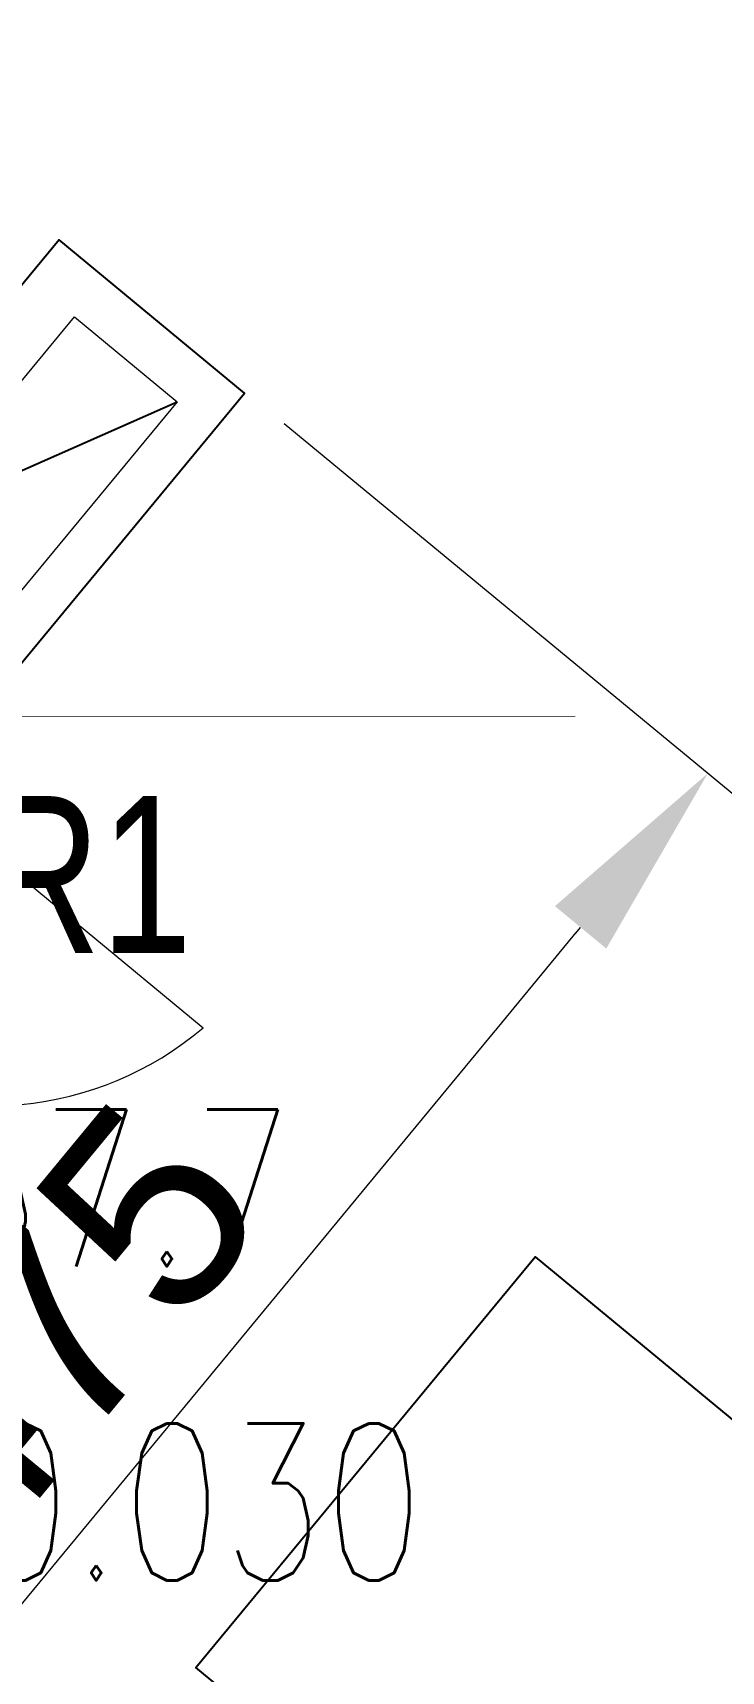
# Model space of a CAD drawing. Header units: millimetres. Extents: x -361681467 to 361175952, y -1292982 to 1550216.
# Drawn here: x -100254 to -98962, y 111462 to 114538 of the extents above; entities that cross this region are included whole.
import ezdxf
from ezdxf.enums import TextEntityAlignment as Align
from ezdxf.xclip import XClip

# ---------------------------------------------------------------- set-up
doc = ezdxf.new("R2010")
doc.units = ezdxf.units.MM
doc.header["$MEASUREMENT"] = 0
doc.header["$XCLIPFRAME"] = 0
doc.set_wipeout_variables(frame=1)
for name, color, linetype in [('220403_HDN_Penthouse Plan$0$220207_HDN_HBA_PH_PM$0$FURN', 8, 'Continuous'), ('MEP-M-DUCT-15', 6, 'Continuous'), ('MEP-M-DUCT-25', 7, 'Continuous'), ('SPE-MEP-General', 71, 'Continuous'), ('Xref_NT1+NT2_MBDV Cot vach_220729$0$ccu12-Thay', 7, 'Continuous')]:
    doc.layers.add(name, color=color, linetype=linetype)
for name, color, linetype, lineweight in [('KT-Chuviet', 255, 'Continuous', 15), ('KT-Net cat', 1, 'Continuous', 40), ('KT-Net thay', 7, 'Continuous', 15), ('KT-Net truc', 18, 'Continuous', 15), ('SPE-MEP-HVAC', 140, 'Continuous', 0), ('SPE-MEP-M-WALL OPENING', 81, 'Continuous', 0), ('SPE-MEP-Plumbing', 90, 'Continuous', 0)]:
    doc.layers.add(name, color=color, linetype=linetype, lineweight=lineweight)
doc.styles.add('font unicode ccu', font='arial.ttf')
doc.styles.add('ROMANS', font='ROMANS.SHX')
doc.styles.get("Standard").update_dxf_attribs({"font": 'arial.ttf'})
doc.dimstyles.new('SPE-DIM150', dxfattribs={"dimscale": 150, "dimtxt": 2.5, "dimasz": 2.5, "dimexe": 1.25, "dimexo": 0.625, "dimtad": 1, "dimdec": 0, "dimtxsty": 'Standard', "dimcen": 2.5, "dimadec": 0, "dimazin": 0, "dimtfac": 1, "dimtdec": 0, "dimtmove": 0, "dimatfit": 3, "dimldrblk": 'CLOSEDBLANK', "dimfxl": 1, "dimarcsym": 0})

# ---------------------------------------------------------------- blocks, each defined once
blk = doc.blocks.new('TAG CAO DO SAN')
at = {"layer": 'KT-Net thay', "flags": 128}
blk.add_lwpolyline([(1526701.778855525, -266095.2298759429), (1526701.778855525, -266566.6584041911), (1527644.63591202, -266566.6584041911), (1527644.63591202, -266095.2298759429)], close=True, dxfattribs=at)
blk.add_wipeout([(1526701.778855525, -266095.2298759429), (1527644.6359120198, -266095.2298759429), (1527644.6359120198, -266566.65840419114), (1526701.778855525, -266566.65840419114)]).dxf.layer = 'KT-Net thay'
for points in [[(1526701.778855525, -266330.9441400666), (1527644.63591202, -266330.9441400666)], [(1526701.778855525, -266566.6584041911), (1527644.63591202, -266566.6584041911)]]:
    blk.add_lwpolyline(points, dxfattribs=at)
at = {"layer": 'KT-Chuviet', "color": 31, "style": 'ROMANS', "width": 0.75}
blk.add_text('DTTT:', height=117.8571320618522, dxfattribs=at).set_placement((1526748.92170835, -266507.8139601254))
at = {"layer": 'KT-Chuviet', "color": 31, "style": 'font unicode ccu', "width": 0.75}
blk.add_attdef('TÊNPHÒNG', text='', height=117.85713, dxfattribs=at).set_placement((1527175.308820772, -266213.4467624734), align=Align.MIDDLE_CENTER)
at = {"layer": 'KT-Chuviet', "color": 31, "ltscale": 15, "style": 'ROMANS', "width": 0.75, "flags": 8}
blk.add_attdef('CAO-DO', (1527091.943339912, -266507.7298381611), '', height=117.8571320618522, dxfattribs=at)
blk = doc.blocks.new('PH6A')
at = {"layer": '220403_HDN_Penthouse Plan$0$220207_HDN_HBA_PH_PM$0$FURN', "extrusion": (3.28921217262991e-06, 1.870751791663758e-07, 0.999999999994573), "elevation": -6.883254004386448}
blk.add_lwpolyline([(680394.2879320738, 577715.4972236308), (679448.9648029486, 577389.3620038157), (678406.5208900014, 580410.0635919452), (679351.8440190651, 580736.1988117315)], close=True, dxfattribs=at)
blk = doc.blocks.new('*U391')
at = {"color": 0}
blk.add_lwpolyline([(-2.91038304567337e-11, 0), (499.9999999999709, -4.850638409455616e-12), (499.9999999999709, 249.9999999999951), (-2.91038304567337e-11, 250)], close=True, dxfattribs=at)
at = {"layer": 'MEP-M-DUCT-15'}
for points in [[(50, 50), (50, 199.9999999999709), (149.9999999999709, 100), (50, 50)], [(449.9999999999709, 199.999999999966), (50, 199.9999999999709), (149.9999999999709, 100), (449.9999999999709, 199.999999999966)]]:
    blk.add_solid(points, dxfattribs=at)
at = {"layer": 'MEP-M-DUCT-25'}
blk.add_line((-2.91038304567337e-11, -2.91038304567337e-11), (499.9999999999709, 249.999999999966), dxfattribs=at)
blk = doc.blocks.new('*D373')
at = {"layer": 'Defpoints', "color": 0, "transparency": 16777216}
for p in [(-3279.282836247701, -488.260684681125), (195.7171637522988, -488.260684681125), (195.7171637522987, -1613.260684681125)]:
    blk.add_point(p, dxfattribs=at)
at = {"layer": 'SPE-MEP-Plumbing', "color": 0, "lineweight": -2, "transparency": 16777216}
for p, q in [((-3279.282836247701, -582.010684681125), (-3279.282836247701, -1800.760684681125)), ((195.7171637522988, -582.010684681125), (195.7171637522987, -1800.760684681125)), ((-2904.282836247701, -1613.260684681125), (-179.2828362477013, -1613.260684681125))]:
    blk.add_line(p, q, dxfattribs=at)
at = {"layer": 'SPE-MEP-Plumbing', "color": 0, "transparency": 16777216}
for points in [[(-2904.282836247701, -1550.760684681125), (-2904.282836247701, -1675.760684681125), (-3279.282836247701, -1613.260684681125)], [(-179.2828362477013, -1550.760684681125), (-179.2828362477013, -1675.760684681125), (195.7171637522987, -1613.260684681125)]]:
    blk.add_solid(points, dxfattribs=at)
at = {"layer": 'SPE-MEP-Plumbing', "color": 0, "transparency": 16777216, "insert": (-1541.782836247701, -1327.91791524047), "char_height": 375, "attachment_point": 5}
blk.add_mtext('3475', dxfattribs=at)
blk = doc.blocks.new('_ClosedBlank')
at = {"linetype": 'ByBlock', "lineweight": -2}
for p, q in [((-1, 0.1666666666666666), (0, 0)), ((-1, 0.1666666666666666), (-1, -0.1666666666666666)), ((0, 0), (-1, -0.1666666666666666))]:
    blk.add_line(p, q, dxfattribs=at)
blk = doc.blocks.new('A$C6875068B')
at = {"layer": 'SPE-MEP-General', "elevation": -2.726043939760657e-08}
blk.add_lwpolyline([(-3277.351641275774, -487.2009751338046), (192.4607471595373, -488.6778462089133), (192.6876395145373, -36.89263085182756), (-3277.351641275774, -36.93387368158437)], close=True, dxfattribs=at)
at = {"layer": 'SPE-MEP-Plumbing'}
blk.add_line((-775.6580561723968, -687.2009751338046, -2.726043939760657e-08), (-775.6580561801384, -1187.200975132408, -2.726043939760657e-08), dxfattribs=at)
blk.add_arc((-665.4949827719247, -577.0379017333034, -2.726043939760657e-08), 620.028127493102, 190.2343244911328, 259.7656755057333, dxfattribs=at)
at = {"layer": 'SPE-MEP-M-WALL OPENING', "color": 1, "xscale": -1, "rotation": 180}
blk.add_blockref('*U391', (-400.4537525465275, -151.2009733743034, 0.04473277121922151), dxfattribs=at)
at = {"layer": 'SPE-MEP-Plumbing'}
dim = blk.add_linear_dim(base=(195.7171637522987, -1613.260684681125, -7.729129062970413e-08), p1=(-3279.282836247701, -488.260684681125, -7.729129062970413e-08), p2=(195.7171637522988, -488.260684681125, -7.729129062970413e-08), dimstyle='SPE-DIM150', dxfattribs=at)
dim.commit()
dim.dimension.update_dxf_attribs({"geometry": '*D373', "text_midpoint": (-1541.782836247701, -1327.91791524047, -7.729129062970413e-08)})
blk = doc.blocks.new('A$C37EB1297')
at = {"layer": 'SPE-MEP-HVAC', "color": 1}
blk.add_blockref('A$C6875068B', (-23580.66185180043, 1719.887144892244, -0.04473286166037838), dxfattribs=at)

msp = doc.modelspace()

# ---------------------------------------------------------------- linework, layer by layer
at = {"layer": 'Xref_NT1+NT2_MBDV Cot vach_220729$0$ccu12-Thay', "extrusion": (-3.811648262644351e-21, -3.294527862871537e-06, 0.9999999999945731), "elevation": 20.0169668493493}
for points in [[(-50734.52229381117, 137616.8250205478), (-52967.97201859664, 139461.1956013079), (-50453.97509172471, 142505.374115745, 0.4007244432989343), (-51118.8672954881, 150774.0258233213), (-65796.96027068907, 162894.2174855632, 0.2722581418084932), (-70938.62161325636, 163595.0322639783, 0.1142959565560047), (-74918.57932421728, 160636.4828762903, -0.0002466793640127702), (-76490.29903489839, 158725.9021153911), (-81646.63641599107, 152482.1349205668, 0.3804795218769054), (-81585.2848661777, 152085.2408082541), (-81276.8547908675, 151830.5271900183, -0.4171341467985661), (-81238.74972418457, 151408.834815954), (-87543.23551033264, 143769.163208941, -0.4171334117922583), (-87964.52676315093, 143726.858549124), (-88272.95709316284, 143981.5714170285, 0.411319464116972), (-88696.32350402052, 143943.2993521228), (-102523.2753264644, 127202.7820612923, 0.07162935057242807), (-103367.6474719193, 125433.1471760394, 0.05031287392530814), (-106100.2326673614, 113163.4442273929, 0.02099832462840379), (-106509.0149123253, 107836.5785892671, 0.5040675328876116), (-100690.9839574264, 104089.9291708071), (-92174.473932398, 107350.9651998861, 0.08027122795002145), (-88480.69633073286, 109650.7609497556), (-67785.65573123917, 134710.2179712527, -0.4142135623113439), (-66380.76586139298, 134844.2271888022), (-58207.57047994912, 128094.4955387466, 0.4147698612365357), (-55386.57232505341, 128366.2871560075), (-50233.29981375313, 134606.3378201979)], [(-50799.52380489395, 137538.1111175215), (-53111.68944570335, 139447.4848716869), (-50532.95744752396, 142570.0505595919, 0.4006087106145775), (-51185.37052005774, 150696.5519351954), (-65861.04357894736, 162814.7453917066, 0.27215307302181), (-70898.50274583856, 163501.1590287742, 0.1142585199941303), (-74840.23290090996, 160571.033755713, -0.0002466046590047431), (-76411.5409410053, 158660.9541146193), (-81563.74123190521, 152422.1964888197, 0.3728500293297324), (-81520.28126925271, 152163.9529887568), (-81211.85119394239, 151909.2393705209, -0.4167191089951626), (-81160.3247497807, 151343.483176904), (-87464.21086055691, 143704.5382465886, -0.4167475188202127), (-88029.530140996, 143648.1461876971), (-88337.96054432966, 143902.8591161532, 0.410662310004542), (-88617.96788873593, 143877.8640554462), (-102441.2317625835, 127141.8118244522, 0.0714695472799647), (-103270.454069695, 125401.9170405578, 0.05031646536410124), (-105998.8660241839, 113151.3662050544, 0.02097820715458719), (-106406.8153630653, 107838.1544276322, 0.5036753493206596), (-100727.2952838316, 104185.3367445394), (-92212.45839090356, 107445.732118697, 0.08008678184911673), (-88554.07528654483, 109722.2225052568), (-67864.36797193481, 134775.2214952906, -0.4142135623113425), (-66315.76233737128, 134922.9394295113), (-58142.56695592387, 128173.2077794527, 0.4147846164114981), (-55465.34707916206, 128431.214983124), (-50312.01202746599, 134671.341376909)], [(-50863.19854669235, 137461.0038723567), (-53252.47340457622, 139434.0539967127), (-50610.3299397169, 142633.4041159639, 0.4004924014849747), (-51250.52899281206, 150620.6698561563), (-65923.80978251142, 162736.8879360881, 0.2720467993061728), (-70859.20664398264, 163409.2001152299, 0.1142211489540546), (-74763.48802107204, 160506.9176373673, -0.0002465311101676467), (-76334.39040787872, 158597.3317898128), (-81481.27708872808, 152365.0083714096, 0.3559956245310877), (-81456.60448418697, 152241.058546557), (-81148.17440887654, 151986.3449283211, -0.4164431346374052), (-81083.46388305846, 151279.509868927), (-87386.83328989956, 143641.1910718946, -0.416490919468385), (-88093.20671145352, 143571.0404526654), (-88401.63718661235, 143825.7534404373, 0.4092024734206306), (-88541.31703712652, 143813.636749752), (-102360.838301908, 127082.1157569216, 0.0713094919535241), (-103175.2426627511, 125371.3299160144, 0.05032001842866844), (-105899.5684121165, 113139.5347115855, 0.02095821368652656), (-106306.6994730996, 107839.7548263151, 0.5032768714039628), (-100762.8631635689, 104278.7977940893), (-92249.67295845851, 107538.5626390411, 0.0799040677595695), (-88625.93681214578, 109792.2492464334), (-67941.47358869943, 134838.8982089569, -0.4142135623113463), (-66252.08562372079, 135000.045046289), (-58078.89024226989, 128250.3133962276, 0.4148002712132617), (-55542.51558450982, 128494.8155455789), (-50389.11761779856, 134735.0181225817)]]:
    msp.add_lwpolyline(points, format="xyb", dxfattribs=at)

# ---------------------------------------------------------------- block references
at = {"layer": 'KT-Net cat', "rotation": 31.40168876863161}
msp.add_blockref('PH6A', (-376578.3297253614, -737404.3124052606, 26.6829059703815), dxfattribs=at)

# ---------------------------------------------------------------- next in the draw order: block references
at = {"layer": 'KT-Net truc'}
ref = msp.add_blockref('TAG CAO DO SAN', (-3918347.693028773, 778491.5944399253, 45.02249702161953), dxfattribs=dict(at, xscale=2.5, yscale=2.5, zscale=2.5))
XClip(ref).set_block_clipping_path([(1526674.1636322693, -266330.9441400666), (1527644.6359120195, -266095.2298759429)])
ref.add_attrib('CAO-DO', '267.7', (-100617.8346789924, 112222.2698445224, 45.02249702161953), dxfattribs={"layer": 'KT-Chuviet', "color": 31, "ltscale": 15, "height": 294.6428301546305, "style": 'ROMANS', "width": 0.7500000000000001})
ref.add_attrib('CAO-DO', '-0.030', (-100617.8346789924, 111632.9841842131, 45.02249702161953), dxfattribs={"layer": 'KT-Chuviet', "color": 31, "ltscale": 15, "height": 294.6428301546305, "style": 'ROMANS', "width": 0.7500000000000001})
ref.add_attrib('TÊNPHÒNG', 'H.PR1', dxfattribs={"layer": 'KT-Chuviet', "color": 31, "height": 294.642825, "style": 'font unicode ccu', "width": 0.7500000000000001}).set_placement((-100409.4209768413, 112957.9775337415, 45.02249702161953), align=Align.MIDDLE_CENTER)

# ---------------------------------------------------------------- next in the draw order: block references
at = {"layer": 'SPE-MEP-General', "rotation": 50.45579065114687}
msp.add_blockref('A$C37EB1297', (-84016.38311151628, 131113.0514805122, 20.37692758641665), dxfattribs=at)

doc.saveas('drawing.dxf')
